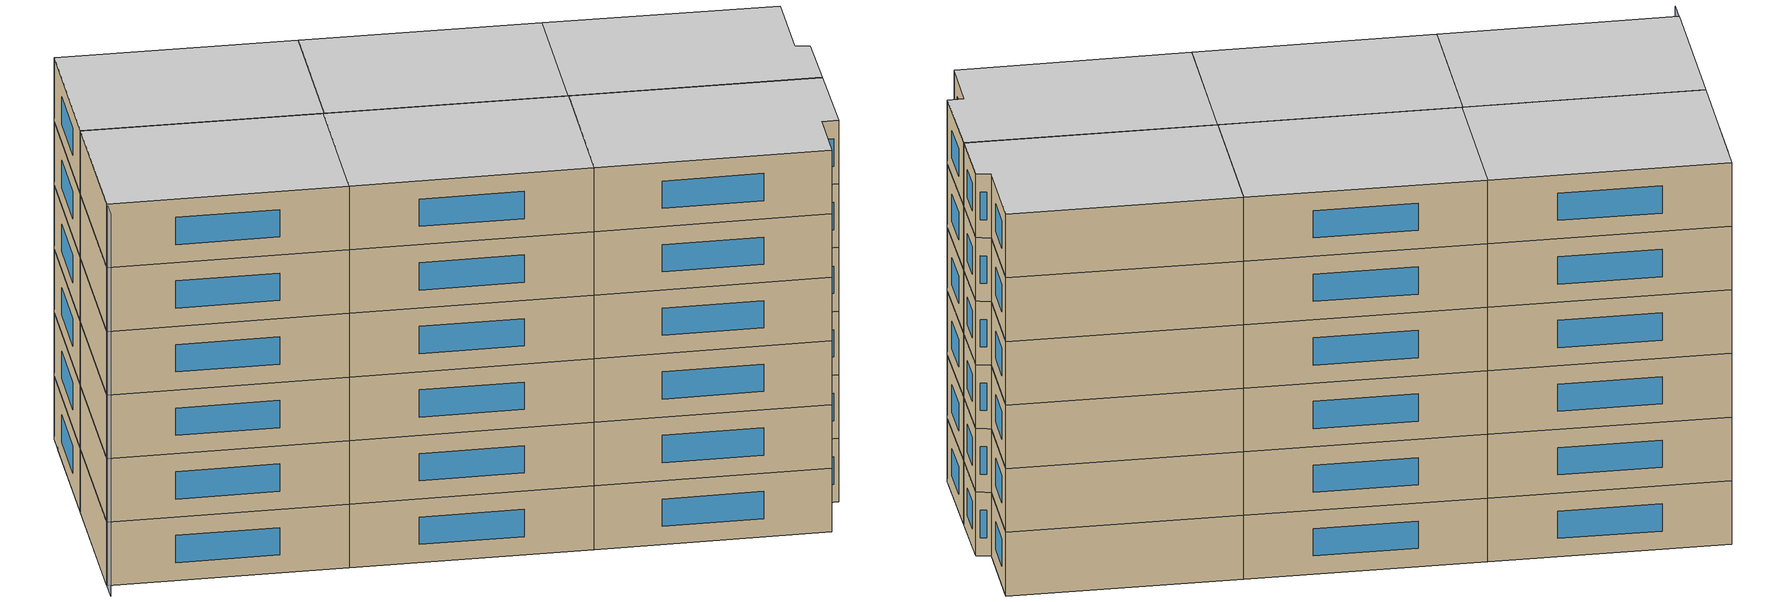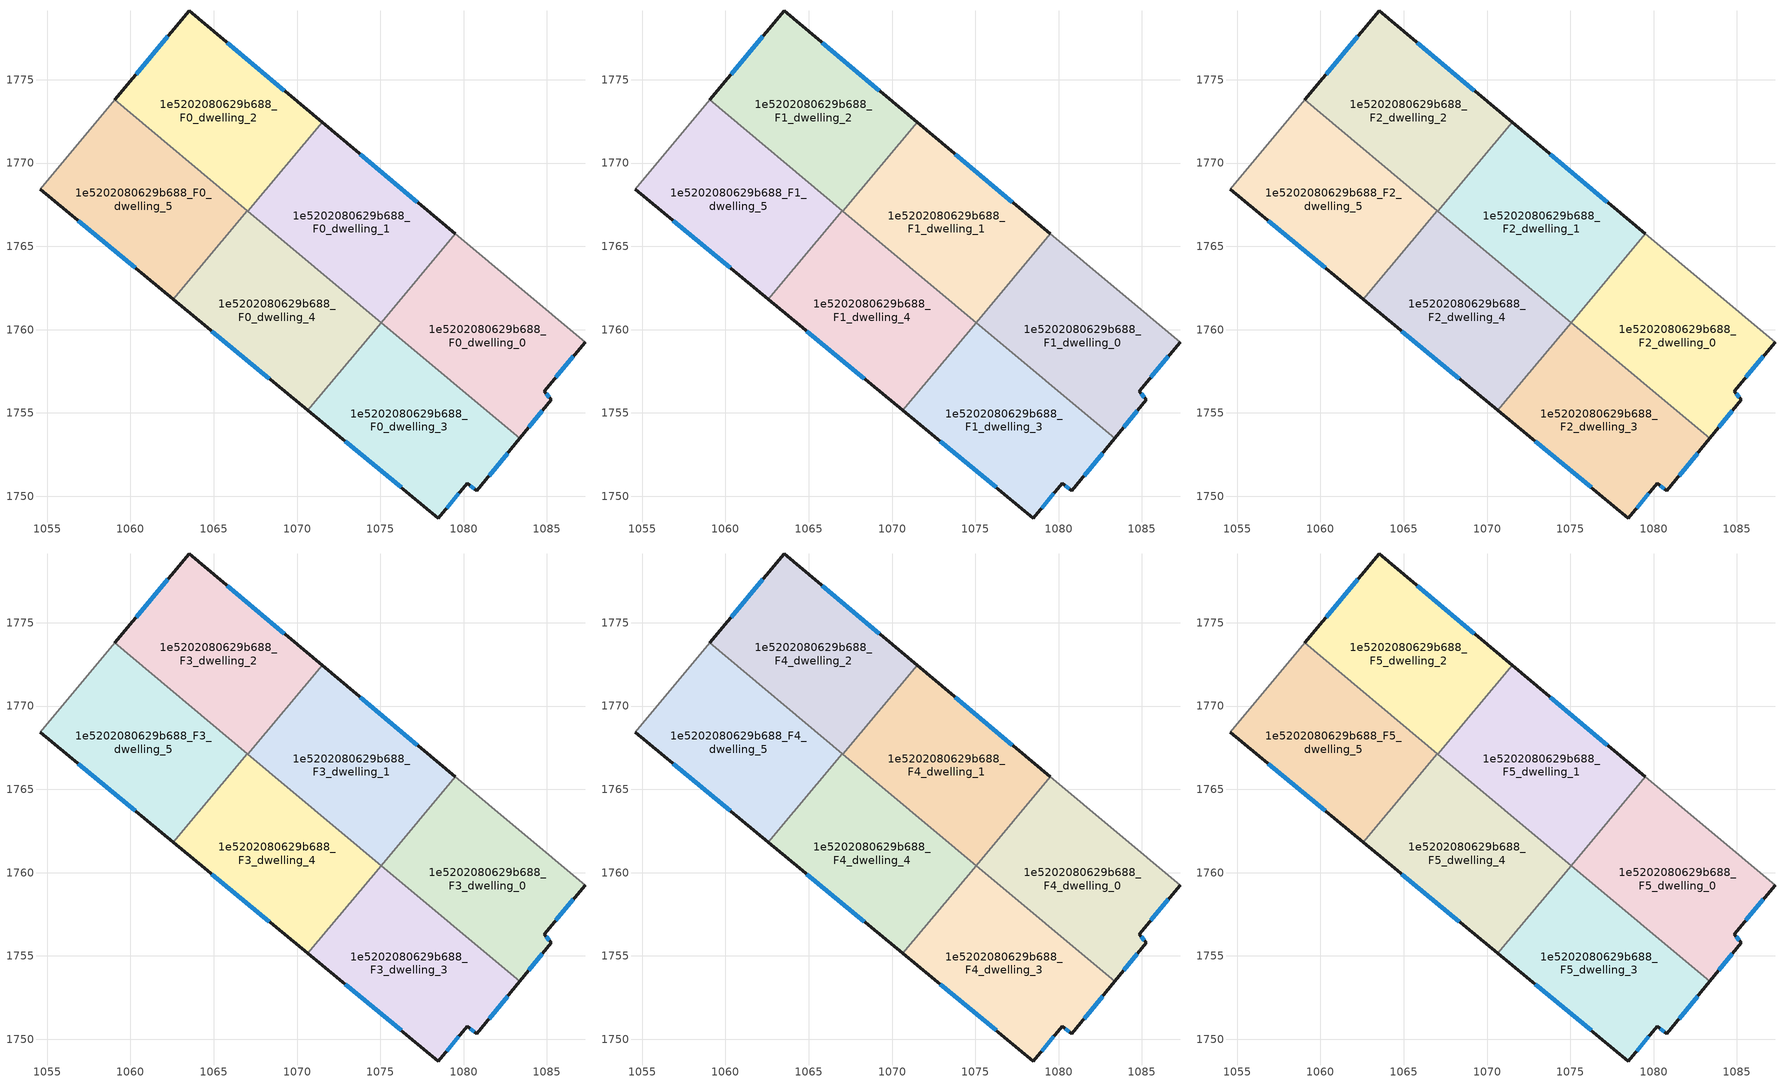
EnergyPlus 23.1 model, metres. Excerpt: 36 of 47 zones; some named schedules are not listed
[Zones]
1e5202080629b688_F0_dwelling_0
 floor ground (EU_floor_Construction): 1087.28,1759.23 1084.83,1756.3 1085.26,1755.78 1083.38,1753.47 1075.05,1760.43 1079.5,1765.75 z0
 wall outside (EU_wall_Construction): 1083.38,1753.47 1085.26,1755.78 1084.83,1756.3 1087.28,1759.23 z0:3
 wall adiabatic (EU_wall_Construction): 1087.28,1759.23 1079.5,1765.75 z0:3
 wall to 1e5202080629b688_F0_dwelling_3 (EU_wall_Construction): 1075.06,1760.42 1083.38,1753.47 z0:3
 wall to 1e5202080629b688_F0_dwelling_1 (EU_wall_Construction): 1079.5,1765.75 1075.05,1760.43 z0:3
 window (EU_Window_Construction): 1085.53,1757.13 1086.58,1758.39 / 1085.14,1755.93 1084.95,1756.15 / 1083.91,1754.13 1084.72,1755.12 z0.86:2.14
1e5202080629b688_F0_dwelling_1
 floor ground (EU_floor_Construction): 1079.5,1765.75 1075.05,1760.43 1067.05,1767.11 1071.5,1772.44 z0
 wall outside (EU_wall_Construction): 1079.5,1765.75 1071.5,1772.44 z0:3
 wall to 1e5202080629b688_F0_dwelling_2 (EU_wall_Construction): 1071.5,1772.44 1067.05,1767.11 z0:3
 wall to 1e5202080629b688_F0_dwelling_4 (EU_wall_Construction): 1067.05,1767.11 1075.05,1760.43 z0:3
 window (EU_Window_Construction): 1077.21,1767.66 1073.79,1770.53 z0.86:2.14
1e5202080629b688_F0_dwelling_2
 floor ground (EU_floor_Construction): 1071.5,1772.44 1067.05,1767.11 1059.06,1773.79 1063.52,1779.13 z0
 wall outside (EU_wall_Construction): 1071.5,1772.44 1063.52,1779.13 1059.06,1773.79 z0:3
 wall to 1e5202080629b688_F0_dwelling_5 (EU_wall_Construction): 1059.06,1773.79 1067.02,1767.14 z0:3
 wall to 1e5202080629b688_F0_dwelling_4 (EU_wall_Construction): 1067.02,1767.14 1067.05,1767.11 z0:3
 window (EU_Window_Construction): 1062.25,1777.6 1060.34,1775.31 / 1069.22,1774.35 1065.8,1777.22 z0.86:2.14
1e5202080629b688_F0_dwelling_3
 floor ground (EU_floor_Construction): 1083.38,1753.47 1080.8,1750.32 1080.22,1750.77 1078.48,1748.69 1070.65,1755.15 1075.06,1760.42 z0
 wall outside (EU_wall_Construction): 1070.65,1755.15 1078.48,1748.69 1080.22,1750.77 1080.8,1750.32 1083.38,1753.47 z0:3
 wall to 1e5202080629b688_F0_dwelling_4 (EU_wall_Construction): 1075.06,1760.42 1070.65,1755.15 z0:3
 window (EU_Window_Construction): 1081.53,1751.22 1082.64,1752.57 / 1080.38,1750.64 1080.63,1750.45 / 1078.97,1749.29 1079.72,1750.18 / 1072.89,1753.3 1076.24,1750.54 z0.86:2.14
1e5202080629b688_F0_dwelling_4
 floor ground (EU_floor_Construction): 1075.06,1760.42 1070.65,1755.15 1062.57,1761.81 1067.02,1767.14 z0
 wall outside (EU_wall_Construction): 1062.57,1761.81 1070.65,1755.15 z0:3
 wall to 1e5202080629b688_F0_dwelling_5 (EU_wall_Construction): 1067.02,1767.14 1062.57,1761.81 z0:3
 window (EU_Window_Construction): 1064.88,1759.91 1068.34,1757.05 z0.86:2.14
1e5202080629b688_F0_dwelling_5
 floor ground (EU_floor_Construction): 1067.02,1767.14 1062.57,1761.81 1054.57,1768.42 1059.06,1773.79 z0
 wall outside (EU_wall_Construction): 1054.57,1768.42 1062.57,1761.81 z0:3
 wall adiabatic (EU_wall_Construction): 1059.06,1773.79 1054.57,1768.42 z0:3
 window (EU_Window_Construction): 1056.86,1766.53 1060.29,1763.7 z0.86:2.14
1e5202080629b688_F1_dwelling_0
 floor to 1e5202080629b688_F0_dwelling_0 (EU_floor_Construction): 1087.28,1759.23 1084.83,1756.3 1085.26,1755.78 1083.38,1753.47 1075.05,1760.43 1079.5,1765.75 z3
 wall outside (EU_wall_Construction): 1083.38,1753.47 1085.26,1755.78 1084.83,1756.3 1087.28,1759.23 z3:6
 wall adiabatic (EU_wall_Construction): 1087.28,1759.23 1079.5,1765.75 z3:6
 wall to 1e5202080629b688_F1_dwelling_3 (EU_wall_Construction): 1075.06,1760.42 1083.38,1753.47 z3:6
 wall to 1e5202080629b688_F1_dwelling_1 (EU_wall_Construction): 1079.5,1765.75 1075.05,1760.43 z3:6
 window (EU_Window_Construction): 1085.53,1757.13 1086.58,1758.39 / 1085.14,1755.93 1084.95,1756.15 / 1083.91,1754.13 1084.72,1755.12 z3.86:5.14
1e5202080629b688_F1_dwelling_1
 floor to 1e5202080629b688_F0_dwelling_1 (EU_floor_Construction): 1079.5,1765.75 1075.05,1760.43 1067.05,1767.11 1071.5,1772.44 z3
 wall outside (EU_wall_Construction): 1079.5,1765.75 1071.5,1772.44 z3:6
 wall to 1e5202080629b688_F1_dwelling_2 (EU_wall_Construction): 1071.5,1772.44 1067.05,1767.11 z3:6
 wall to 1e5202080629b688_F1_dwelling_4 (EU_wall_Construction): 1067.05,1767.11 1075.05,1760.43 z3:6
 window (EU_Window_Construction): 1077.21,1767.66 1073.79,1770.53 z3.86:5.14
1e5202080629b688_F1_dwelling_2
 floor to 1e5202080629b688_F0_dwelling_2 (EU_floor_Construction): 1071.5,1772.44 1067.05,1767.11 1059.06,1773.79 1063.52,1779.13 z3
 wall outside (EU_wall_Construction): 1071.5,1772.44 1063.52,1779.13 1059.06,1773.79 z3:6
 wall to 1e5202080629b688_F1_dwelling_5 (EU_wall_Construction): 1059.06,1773.79 1067.02,1767.14 z3:6
 wall to 1e5202080629b688_F1_dwelling_4 (EU_wall_Construction): 1067.02,1767.14 1067.05,1767.11 z3:6
 window (EU_Window_Construction): 1062.25,1777.6 1060.34,1775.31 / 1069.22,1774.35 1065.8,1777.22 z3.86:5.14
1e5202080629b688_F1_dwelling_3
 floor to 1e5202080629b688_F0_dwelling_3 (EU_floor_Construction): 1083.38,1753.47 1080.8,1750.32 1080.22,1750.77 1078.48,1748.69 1070.65,1755.15 1075.06,1760.42 z3
 wall outside (EU_wall_Construction): 1070.65,1755.15 1078.48,1748.69 1080.22,1750.77 1080.8,1750.32 1083.38,1753.47 z3:6
 wall to 1e5202080629b688_F1_dwelling_4 (EU_wall_Construction): 1075.06,1760.42 1070.65,1755.15 z3:6
 window (EU_Window_Construction): 1081.53,1751.22 1082.64,1752.57 / 1080.38,1750.64 1080.63,1750.45 / 1078.97,1749.29 1079.72,1750.18 / 1072.89,1753.3 1076.24,1750.54 z3.86:5.14
1e5202080629b688_F1_dwelling_4
 floor to 1e5202080629b688_F0_dwelling_4 (EU_floor_Construction): 1075.06,1760.42 1070.65,1755.15 1062.57,1761.81 1067.02,1767.14 z3
 wall outside (EU_wall_Construction): 1062.57,1761.81 1070.65,1755.15 z3:6
 wall to 1e5202080629b688_F1_dwelling_5 (EU_wall_Construction): 1067.02,1767.14 1062.57,1761.81 z3:6
 window (EU_Window_Construction): 1064.88,1759.91 1068.34,1757.05 z3.86:5.14
1e5202080629b688_F1_dwelling_5
 floor to 1e5202080629b688_F0_dwelling_5 (EU_floor_Construction): 1067.02,1767.14 1062.57,1761.81 1054.57,1768.42 1059.06,1773.79 z3
 wall outside (EU_wall_Construction): 1054.57,1768.42 1062.57,1761.81 z3:6
 wall adiabatic (EU_wall_Construction): 1059.06,1773.79 1054.57,1768.42 z3:6
 window (EU_Window_Construction): 1056.86,1766.53 1060.29,1763.7 z3.86:5.14
1e5202080629b688_F2_dwelling_0
 floor to 1e5202080629b688_F1_dwelling_0 (EU_floor_Construction): 1087.28,1759.23 1084.83,1756.3 1085.26,1755.78 1083.38,1753.47 1075.05,1760.43 1079.5,1765.75 z6
 wall outside (EU_wall_Construction): 1083.38,1753.47 1085.26,1755.78 1084.83,1756.3 1087.28,1759.23 z6:9
 wall adiabatic (EU_wall_Construction): 1087.28,1759.23 1079.5,1765.75 z6:9
 wall to 1e5202080629b688_F2_dwelling_3 (EU_wall_Construction): 1075.06,1760.42 1083.38,1753.47 z6:9
 wall to 1e5202080629b688_F2_dwelling_1 (EU_wall_Construction): 1079.5,1765.75 1075.05,1760.43 z6:9
 window (EU_Window_Construction): 1085.53,1757.13 1086.58,1758.39 / 1085.14,1755.93 1084.95,1756.15 / 1083.91,1754.13 1084.72,1755.12 z6.86:8.14
1e5202080629b688_F2_dwelling_1
 floor to 1e5202080629b688_F1_dwelling_1 (EU_floor_Construction): 1079.5,1765.75 1075.05,1760.43 1067.05,1767.11 1071.5,1772.44 z6
 wall outside (EU_wall_Construction): 1079.5,1765.75 1071.5,1772.44 z6:9
 wall to 1e5202080629b688_F2_dwelling_2 (EU_wall_Construction): 1071.5,1772.44 1067.05,1767.11 z6:9
 wall to 1e5202080629b688_F2_dwelling_4 (EU_wall_Construction): 1067.05,1767.11 1075.05,1760.43 z6:9
 window (EU_Window_Construction): 1077.21,1767.66 1073.79,1770.53 z6.86:8.14
1e5202080629b688_F2_dwelling_2
 floor to 1e5202080629b688_F1_dwelling_2 (EU_floor_Construction): 1071.5,1772.44 1067.05,1767.11 1059.06,1773.79 1063.52,1779.13 z6
 wall outside (EU_wall_Construction): 1071.5,1772.44 1063.52,1779.13 1059.06,1773.79 z6:9
 wall to 1e5202080629b688_F2_dwelling_5 (EU_wall_Construction): 1059.06,1773.79 1067.02,1767.14 z6:9
 wall to 1e5202080629b688_F2_dwelling_4 (EU_wall_Construction): 1067.02,1767.14 1067.05,1767.11 z6:9
 window (EU_Window_Construction): 1062.25,1777.6 1060.34,1775.31 / 1069.22,1774.35 1065.8,1777.22 z6.86:8.14
1e5202080629b688_F2_dwelling_3
 floor to 1e5202080629b688_F1_dwelling_3 (EU_floor_Construction): 1083.38,1753.47 1080.8,1750.32 1080.22,1750.77 1078.48,1748.69 1070.65,1755.15 1075.06,1760.42 z6
 wall outside (EU_wall_Construction): 1070.65,1755.15 1078.48,1748.69 1080.22,1750.77 1080.8,1750.32 1083.38,1753.47 z6:9
 wall to 1e5202080629b688_F2_dwelling_4 (EU_wall_Construction): 1075.06,1760.42 1070.65,1755.15 z6:9
 window (EU_Window_Construction): 1081.53,1751.22 1082.64,1752.57 / 1080.38,1750.64 1080.63,1750.45 / 1078.97,1749.29 1079.72,1750.18 / 1072.89,1753.3 1076.24,1750.54 z6.86:8.14
1e5202080629b688_F2_dwelling_4
 floor to 1e5202080629b688_F1_dwelling_4 (EU_floor_Construction): 1075.06,1760.42 1070.65,1755.15 1062.57,1761.81 1067.02,1767.14 z6
 wall outside (EU_wall_Construction): 1062.57,1761.81 1070.65,1755.15 z6:9
 wall to 1e5202080629b688_F2_dwelling_5 (EU_wall_Construction): 1067.02,1767.14 1062.57,1761.81 z6:9
 window (EU_Window_Construction): 1064.88,1759.91 1068.34,1757.05 z6.86:8.14
1e5202080629b688_F2_dwelling_5
 floor to 1e5202080629b688_F1_dwelling_5 (EU_floor_Construction): 1067.02,1767.14 1062.57,1761.81 1054.57,1768.42 1059.06,1773.79 z6
 wall outside (EU_wall_Construction): 1054.57,1768.42 1062.57,1761.81 z6:9
 wall adiabatic (EU_wall_Construction): 1059.06,1773.79 1054.57,1768.42 z6:9
 window (EU_Window_Construction): 1056.86,1766.53 1060.29,1763.7 z6.86:8.14
1e5202080629b688_F3_dwelling_0
 floor to 1e5202080629b688_F2_dwelling_0 (EU_floor_Construction): 1087.28,1759.23 1084.83,1756.3 1085.26,1755.78 1083.38,1753.47 1075.05,1760.43 1079.5,1765.75 z9
 wall outside (EU_wall_Construction): 1083.38,1753.47 1085.26,1755.78 1084.83,1756.3 1087.28,1759.23 z9:12
 wall adiabatic (EU_wall_Construction): 1087.28,1759.23 1079.5,1765.75 z9:12
 wall to 1e5202080629b688_F3_dwelling_3 (EU_wall_Construction): 1075.06,1760.42 1083.38,1753.47 z9:12
 wall to 1e5202080629b688_F3_dwelling_1 (EU_wall_Construction): 1079.5,1765.75 1075.05,1760.43 z9:12
 window (EU_Window_Construction): 1085.53,1757.13 1086.58,1758.39 / 1085.14,1755.93 1084.95,1756.15 / 1083.91,1754.13 1084.72,1755.12 z9.86:11.14
1e5202080629b688_F3_dwelling_1
 floor to 1e5202080629b688_F2_dwelling_1 (EU_floor_Construction): 1079.5,1765.75 1075.05,1760.43 1067.05,1767.11 1071.5,1772.44 z9
 wall outside (EU_wall_Construction): 1079.5,1765.75 1071.5,1772.44 z9:12
 wall to 1e5202080629b688_F3_dwelling_2 (EU_wall_Construction): 1071.5,1772.44 1067.05,1767.11 z9:12
 wall to 1e5202080629b688_F3_dwelling_4 (EU_wall_Construction): 1067.05,1767.11 1075.05,1760.43 z9:12
 window (EU_Window_Construction): 1077.21,1767.66 1073.79,1770.53 z9.86:11.14
1e5202080629b688_F3_dwelling_2
 floor to 1e5202080629b688_F2_dwelling_2 (EU_floor_Construction): 1071.5,1772.44 1067.05,1767.11 1059.06,1773.79 1063.52,1779.13 z9
 wall outside (EU_wall_Construction): 1071.5,1772.44 1063.52,1779.13 1059.06,1773.79 z9:12
 wall to 1e5202080629b688_F3_dwelling_5 (EU_wall_Construction): 1059.06,1773.79 1067.02,1767.14 z9:12
 wall to 1e5202080629b688_F3_dwelling_4 (EU_wall_Construction): 1067.02,1767.14 1067.05,1767.11 z9:12
 window (EU_Window_Construction): 1062.25,1777.6 1060.34,1775.31 / 1069.22,1774.35 1065.8,1777.22 z9.86:11.14
1e5202080629b688_F3_dwelling_3
 floor to 1e5202080629b688_F2_dwelling_3 (EU_floor_Construction): 1083.38,1753.47 1080.8,1750.32 1080.22,1750.77 1078.48,1748.69 1070.65,1755.15 1075.06,1760.42 z9
 wall outside (EU_wall_Construction): 1070.65,1755.15 1078.48,1748.69 1080.22,1750.77 1080.8,1750.32 1083.38,1753.47 z9:12
 wall to 1e5202080629b688_F3_dwelling_4 (EU_wall_Construction): 1075.06,1760.42 1070.65,1755.15 z9:12
 window (EU_Window_Construction): 1081.53,1751.22 1082.64,1752.57 / 1080.38,1750.64 1080.63,1750.45 / 1078.97,1749.29 1079.72,1750.18 / 1072.89,1753.3 1076.24,1750.54 z9.86:11.14
1e5202080629b688_F3_dwelling_4
 floor to 1e5202080629b688_F2_dwelling_4 (EU_floor_Construction): 1075.06,1760.42 1070.65,1755.15 1062.57,1761.81 1067.02,1767.14 z9
 wall outside (EU_wall_Construction): 1062.57,1761.81 1070.65,1755.15 z9:12
 wall to 1e5202080629b688_F3_dwelling_5 (EU_wall_Construction): 1067.02,1767.14 1062.57,1761.81 z9:12
 window (EU_Window_Construction): 1064.88,1759.91 1068.34,1757.05 z9.86:11.14
1e5202080629b688_F3_dwelling_5
 floor to 1e5202080629b688_F2_dwelling_5 (EU_floor_Construction): 1067.02,1767.14 1062.57,1761.81 1054.57,1768.42 1059.06,1773.79 z9
 wall outside (EU_wall_Construction): 1054.57,1768.42 1062.57,1761.81 z9:12
 wall adiabatic (EU_wall_Construction): 1059.06,1773.79 1054.57,1768.42 z9:12
 window (EU_Window_Construction): 1056.86,1766.53 1060.29,1763.7 z9.86:11.14
1e5202080629b688_F4_dwelling_0
 floor to 1e5202080629b688_F3_dwelling_0 (EU_floor_Construction): 1087.28,1759.23 1084.83,1756.3 1085.26,1755.78 1083.38,1753.47 1075.05,1760.43 1079.5,1765.75 z12
 wall outside (EU_wall_Construction): 1083.38,1753.47 1085.26,1755.78 1084.83,1756.3 1087.28,1759.23 z12:15
 wall adiabatic (EU_wall_Construction): 1087.28,1759.23 1079.5,1765.75 z12:15
 wall to 1e5202080629b688_F4_dwelling_3 (EU_wall_Construction): 1075.06,1760.42 1083.38,1753.47 z12:15
 wall to 1e5202080629b688_F4_dwelling_1 (EU_wall_Construction): 1079.5,1765.75 1075.05,1760.43 z12:15
 window (EU_Window_Construction): 1085.53,1757.13 1086.58,1758.39 / 1085.14,1755.93 1084.95,1756.15 / 1083.91,1754.13 1084.72,1755.12 z12.86:14.14
1e5202080629b688_F4_dwelling_1
 floor to 1e5202080629b688_F3_dwelling_1 (EU_floor_Construction): 1079.5,1765.75 1075.05,1760.43 1067.05,1767.11 1071.5,1772.44 z12
 wall outside (EU_wall_Construction): 1079.5,1765.75 1071.5,1772.44 z12:15
 wall to 1e5202080629b688_F4_dwelling_2 (EU_wall_Construction): 1071.5,1772.44 1067.05,1767.11 z12:15
 wall to 1e5202080629b688_F4_dwelling_4 (EU_wall_Construction): 1067.05,1767.11 1075.05,1760.43 z12:15
 window (EU_Window_Construction): 1077.21,1767.66 1073.79,1770.53 z12.86:14.14
1e5202080629b688_F4_dwelling_2
 floor to 1e5202080629b688_F3_dwelling_2 (EU_floor_Construction): 1071.5,1772.44 1067.05,1767.11 1059.06,1773.79 1063.52,1779.13 z12
 wall outside (EU_wall_Construction): 1071.5,1772.44 1063.52,1779.13 1059.06,1773.79 z12:15
 wall to 1e5202080629b688_F4_dwelling_5 (EU_wall_Construction): 1059.06,1773.79 1067.02,1767.14 z12:15
 wall to 1e5202080629b688_F4_dwelling_4 (EU_wall_Construction): 1067.02,1767.14 1067.05,1767.11 z12:15
 window (EU_Window_Construction): 1062.25,1777.6 1060.34,1775.31 / 1069.22,1774.35 1065.8,1777.22 z12.86:14.14
1e5202080629b688_F4_dwelling_3
 floor to 1e5202080629b688_F3_dwelling_3 (EU_floor_Construction): 1083.38,1753.47 1080.8,1750.32 1080.22,1750.77 1078.48,1748.69 1070.65,1755.15 1075.06,1760.42 z12
 wall outside (EU_wall_Construction): 1070.65,1755.15 1078.48,1748.69 1080.22,1750.77 1080.8,1750.32 1083.38,1753.47 z12:15
 wall to 1e5202080629b688_F4_dwelling_4 (EU_wall_Construction): 1075.06,1760.42 1070.65,1755.15 z12:15
 window (EU_Window_Construction): 1081.53,1751.22 1082.64,1752.57 / 1080.38,1750.64 1080.63,1750.45 / 1078.97,1749.29 1079.72,1750.18 / 1072.89,1753.3 1076.24,1750.54 z12.86:14.14
1e5202080629b688_F4_dwelling_4
 floor to 1e5202080629b688_F3_dwelling_4 (EU_floor_Construction): 1075.06,1760.42 1070.65,1755.15 1062.57,1761.81 1067.02,1767.14 z12
 wall outside (EU_wall_Construction): 1062.57,1761.81 1070.65,1755.15 z12:15
 wall to 1e5202080629b688_F4_dwelling_5 (EU_wall_Construction): 1067.02,1767.14 1062.57,1761.81 z12:15
 window (EU_Window_Construction): 1064.88,1759.91 1068.34,1757.05 z12.86:14.14
1e5202080629b688_F4_dwelling_5
 floor to 1e5202080629b688_F3_dwelling_5 (EU_floor_Construction): 1067.02,1767.14 1062.57,1761.81 1054.57,1768.42 1059.06,1773.79 z12
 wall outside (EU_wall_Construction): 1054.57,1768.42 1062.57,1761.81 z12:15
 wall adiabatic (EU_wall_Construction): 1059.06,1773.79 1054.57,1768.42 z12:15
 window (EU_Window_Construction): 1056.86,1766.53 1060.29,1763.7 z12.86:14.14
1e5202080629b688_F5_dwelling_0
 floor to 1e5202080629b688_F4_dwelling_0 (EU_floor_Construction): 1087.28,1759.23 1084.83,1756.3 1085.26,1755.78 1083.38,1753.47 1075.05,1760.43 1079.5,1765.75 z15
 wall outside (EU_wall_Construction): 1083.38,1753.47 1085.26,1755.78 1084.83,1756.3 1087.28,1759.23 z15:18
 wall adiabatic (EU_wall_Construction): 1087.28,1759.23 1079.5,1765.75 z15:18
 wall to 1e5202080629b688_F5_dwelling_3 (EU_wall_Construction): 1075.06,1760.42 1083.38,1753.47 z15:18
 wall to 1e5202080629b688_F5_dwelling_1 (EU_wall_Construction): 1079.5,1765.75 1075.05,1760.43 z15:18
 window (EU_Window_Construction): 1085.53,1757.13 1086.58,1758.39 / 1085.14,1755.93 1084.95,1756.15 / 1083.91,1754.13 1084.72,1755.12 z15.86:17.14
 ceiling to 1e5202080629b688_F6_dwelling_0 (EU_floor_Construction): 1085.26,1755.78 1084.83,1756.3 1087.28,1759.23 1079.5,1765.75 1075.05,1760.43 1083.38,1753.47 z18
1e5202080629b688_F5_dwelling_1
 floor to 1e5202080629b688_F4_dwelling_1 (EU_floor_Construction): 1079.5,1765.75 1075.05,1760.43 1067.05,1767.11 1071.5,1772.44 z15
 wall outside (EU_wall_Construction): 1079.5,1765.75 1071.5,1772.44 z15:18
 wall to 1e5202080629b688_F5_dwelling_2 (EU_wall_Construction): 1071.5,1772.44 1067.05,1767.11 z15:18
 wall to 1e5202080629b688_F5_dwelling_4 (EU_wall_Construction): 1067.05,1767.11 1075.05,1760.43 z15:18
 window (EU_Window_Construction): 1077.21,1767.66 1073.79,1770.53 z15.86:17.14
 ceiling to 1e5202080629b688_F6_dwelling_1 (EU_floor_Construction): 1075.05,1760.43 1079.5,1765.75 1071.5,1772.44 1067.05,1767.11 z18
1e5202080629b688_F5_dwelling_2
 floor to 1e5202080629b688_F4_dwelling_2 (EU_floor_Construction): 1071.5,1772.44 1067.05,1767.11 1059.06,1773.79 1063.52,1779.13 z15
 wall outside (EU_wall_Construction): 1071.5,1772.44 1063.52,1779.13 1059.06,1773.79 z15:18
 wall to 1e5202080629b688_F5_dwelling_5 (EU_wall_Construction): 1059.06,1773.79 1067.02,1767.14 z15:18
 wall to 1e5202080629b688_F5_dwelling_4 (EU_wall_Construction): 1067.02,1767.14 1067.05,1767.11 z15:18
 window (EU_Window_Construction): 1062.25,1777.6 1060.34,1775.31 / 1069.22,1774.35 1065.8,1777.22 z15.86:17.14
 ceiling to 1e5202080629b688_F6_dwelling_2 (EU_floor_Construction): 1067.05,1767.11 1071.5,1772.44 1063.52,1779.13 1059.06,1773.79 z18
1e5202080629b688_F5_dwelling_3
 floor to 1e5202080629b688_F4_dwelling_3 (EU_floor_Construction): 1083.38,1753.47 1080.8,1750.32 1080.22,1750.77 1078.48,1748.69 1070.65,1755.15 1075.06,1760.42 z15
 wall outside (EU_wall_Construction): 1070.65,1755.15 1078.48,1748.69 1080.22,1750.77 1080.8,1750.32 1083.38,1753.47 z15:18
 wall to 1e5202080629b688_F5_dwelling_4 (EU_wall_Construction): 1075.06,1760.42 1070.65,1755.15 z15:18
 window (EU_Window_Construction): 1081.53,1751.22 1082.64,1752.57 / 1080.38,1750.64 1080.63,1750.45 / 1078.97,1749.29 1079.72,1750.18 / 1072.89,1753.3 1076.24,1750.54 z15.86:17.14
 ceiling to 1e5202080629b688_F6_dwelling_3 (EU_floor_Construction): 1080.8,1750.32 1083.38,1753.47 1075.06,1760.42 1070.65,1755.15 1078.48,1748.69 1080.22,1750.77 z18
1e5202080629b688_F5_dwelling_4
 floor to 1e5202080629b688_F4_dwelling_4 (EU_floor_Construction): 1075.06,1760.42 1070.65,1755.15 1062.57,1761.81 1067.02,1767.14 z15
 wall outside (EU_wall_Construction): 1062.57,1761.81 1070.65,1755.15 z15:18
 wall to 1e5202080629b688_F5_dwelling_5 (EU_wall_Construction): 1067.02,1767.14 1062.57,1761.81 z15:18
 window (EU_Window_Construction): 1064.88,1759.91 1068.34,1757.05 z15.86:17.14
 ceiling to 1e5202080629b688_F6_dwelling_4 (EU_floor_Construction): 1070.65,1755.15 1075.06,1760.42 1067.02,1767.14 1062.57,1761.81 z18
1e5202080629b688_F5_dwelling_5
 floor to 1e5202080629b688_F4_dwelling_5 (EU_floor_Construction): 1067.02,1767.14 1062.57,1761.81 1054.57,1768.42 1059.06,1773.79 z15
 wall outside (EU_wall_Construction): 1054.57,1768.42 1062.57,1761.81 z15:18
 wall adiabatic (EU_wall_Construction): 1059.06,1773.79 1054.57,1768.42 z15:18
 window (EU_Window_Construction): 1056.86,1766.53 1060.29,1763.7 z15.86:17.14
 ceiling to 1e5202080629b688_F6_dwelling_5 (EU_floor_Construction): 1062.57,1761.81 1067.02,1767.14 1059.06,1773.79 1054.57,1768.42 z18
shading: 1062.89,1778.37 1053.97,1767.66 z0:18
[Building]
EU S2 Campaign: North Axis=0; Terrain=City; Solar Distribution=FullExterior
[Site:Location]
Helsinki-Vantaa.AP: Latitude=60.317; Longitude=24.963; Time Zone=2; Elevation=54.6
[SizingPeriod:WeatherFileDays]
AnnualSizingPeriod: Begin Month=1; Begin Day of Month=1; End Month=12; End Day of Month=31; Day of Week for Start Day=Monday; Use Weather File Daylight Saving Period=No; Use Weather File Rain and Snow Indicators=No
[MATERIAL]
EU_InternalMass_Material: Roughness=MediumRough; Thickness=0.1; Conductivity=1; Density=1800; Specific Heat=900; Thermal Absorptance=0.9; Solar Absorptance=0.7; Visible Absorptance=0.7
[MATERIAL:NOMASS] Roughness=MediumRough; Thermal Absorptance=0.9; Solar Absorptance=0.7; Visible Absorptance=0.7
Name | Thermal Resistance
EU_wall_NoMass | 1.10183
EU_floor_NoMass | 1.70606
[WINDOWMATERIAL:SIMPLEGLAZINGSYSTEM]
EU_Window_SimpleGlazing: UFactor=3.11035; Solar Heat Gain Coefficient=0.8; Visible Transmittance=0.8
[CONSTRUCTION]
EU_wall_Construction: EU_wall_NoMass
EU_floor_Construction: EU_floor_NoMass
EU_Window_Construction: EU_Window_SimpleGlazing
EU_InternalMass_Construction: EU_InternalMass_Material
[ZONE] Type=1; Multiplier=1; Ceiling Height=autocalculate; Floor Area=autocalculate; Part of Total Floor Area=Yes
Name | Volume
1e5202080629b688_F0_dwelling_0; 1e5202080629b688_F1_dwelling_0; 1e5202080629b688_F2_dwelling_0; 1e5202080629b688_F3_dwelling_0; 1e5202080629b688_F4_dwelling_0; 1e5202080629b688_F5_dwelling_0 | 217.042
1e5202080629b688_F0_dwelling_1; 1e5202080629b688_F1_dwelling_1; 1e5202080629b688_F2_dwelling_1; 1e5202080629b688_F3_dwelling_1; 1e5202080629b688_F4_dwelling_1; 1e5202080629b688_F5_dwelling_1 | 217.033
1e5202080629b688_F0_dwelling_2; 1e5202080629b688_F1_dwelling_2; 1e5202080629b688_F2_dwelling_2; 1e5202080629b688_F3_dwelling_2; 1e5202080629b688_F4_dwelling_2; 1e5202080629b688_F5_dwelling_2 | 217.015
1e5202080629b688_F0_dwelling_3; 1e5202080629b688_F1_dwelling_3; 1e5202080629b688_F2_dwelling_3; 1e5202080629b688_F3_dwelling_3; 1e5202080629b688_F4_dwelling_3; 1e5202080629b688_F5_dwelling_3 | 217.025
1e5202080629b688_F0_dwelling_4; 1e5202080629b688_F1_dwelling_4; 1e5202080629b688_F2_dwelling_4; 1e5202080629b688_F3_dwelling_4; 1e5202080629b688_F4_dwelling_4; 1e5202080629b688_F5_dwelling_4 | 217.031
1e5202080629b688_F0_dwelling_5; 1e5202080629b688_F1_dwelling_5; 1e5202080629b688_F2_dwelling_5; 1e5202080629b688_F3_dwelling_5; 1e5202080629b688_F4_dwelling_5; 1e5202080629b688_F5_dwelling_5 | 216.998
[INTERNALMASS] Construction=EU_InternalMass_Construction
Name | Zone or ZoneList | Surface Area
1e5202080629b688_F0_dwelling_0_EU_InternalMass | 1e5202080629b688_F0_dwelling_0 | 72.3477
1e5202080629b688_F0_dwelling_1_EU_InternalMass | 1e5202080629b688_F0_dwelling_1 | 72.344
1e5202080629b688_F0_dwelling_2_EU_InternalMass | 1e5202080629b688_F0_dwelling_2 | 72.3383
1e5202080629b688_F0_dwelling_3_EU_InternalMass | 1e5202080629b688_F0_dwelling_3 | 72.3421
1e5202080629b688_F0_dwelling_4_EU_InternalMass | 1e5202080629b688_F0_dwelling_4 | 72.3437
1e5202080629b688_F0_dwelling_5_EU_InternalMass | 1e5202080629b688_F0_dwelling_5 | 72.333
1e5202080629b688_F1_dwelling_0_EU_InternalMass | 1e5202080629b688_F1_dwelling_0 | 72.3477
1e5202080629b688_F1_dwelling_1_EU_InternalMass | 1e5202080629b688_F1_dwelling_1 | 72.344
1e5202080629b688_F1_dwelling_2_EU_InternalMass | 1e5202080629b688_F1_dwelling_2 | 72.3383
1e5202080629b688_F1_dwelling_3_EU_InternalMass | 1e5202080629b688_F1_dwelling_3 | 72.3421
1e5202080629b688_F1_dwelling_4_EU_InternalMass | 1e5202080629b688_F1_dwelling_4 | 72.3437
1e5202080629b688_F1_dwelling_5_EU_InternalMass | 1e5202080629b688_F1_dwelling_5 | 72.333
1e5202080629b688_F2_dwelling_0_EU_InternalMass | 1e5202080629b688_F2_dwelling_0 | 72.3477
1e5202080629b688_F2_dwelling_1_EU_InternalMass | 1e5202080629b688_F2_dwelling_1 | 72.344
1e5202080629b688_F2_dwelling_2_EU_InternalMass | 1e5202080629b688_F2_dwelling_2 | 72.3383
1e5202080629b688_F2_dwelling_3_EU_InternalMass | 1e5202080629b688_F2_dwelling_3 | 72.3421
1e5202080629b688_F2_dwelling_4_EU_InternalMass | 1e5202080629b688_F2_dwelling_4 | 72.3437
1e5202080629b688_F2_dwelling_5_EU_InternalMass | 1e5202080629b688_F2_dwelling_5 | 72.333
1e5202080629b688_F3_dwelling_0_EU_InternalMass | 1e5202080629b688_F3_dwelling_0 | 72.3477
1e5202080629b688_F3_dwelling_1_EU_InternalMass | 1e5202080629b688_F3_dwelling_1 | 72.344
1e5202080629b688_F3_dwelling_2_EU_InternalMass | 1e5202080629b688_F3_dwelling_2 | 72.3383
1e5202080629b688_F3_dwelling_3_EU_InternalMass | 1e5202080629b688_F3_dwelling_3 | 72.3421
1e5202080629b688_F3_dwelling_4_EU_InternalMass | 1e5202080629b688_F3_dwelling_4 | 72.3437
1e5202080629b688_F3_dwelling_5_EU_InternalMass | 1e5202080629b688_F3_dwelling_5 | 72.333
1e5202080629b688_F4_dwelling_0_EU_InternalMass | 1e5202080629b688_F4_dwelling_0 | 72.3477
1e5202080629b688_F4_dwelling_1_EU_InternalMass | 1e5202080629b688_F4_dwelling_1 | 72.344
1e5202080629b688_F4_dwelling_2_EU_InternalMass | 1e5202080629b688_F4_dwelling_2 | 72.3383
1e5202080629b688_F4_dwelling_3_EU_InternalMass | 1e5202080629b688_F4_dwelling_3 | 72.3421
1e5202080629b688_F4_dwelling_4_EU_InternalMass | 1e5202080629b688_F4_dwelling_4 | 72.3437
1e5202080629b688_F4_dwelling_5_EU_InternalMass | 1e5202080629b688_F4_dwelling_5 | 72.333
1e5202080629b688_F5_dwelling_0_EU_InternalMass | 1e5202080629b688_F5_dwelling_0 | 72.3477
1e5202080629b688_F5_dwelling_1_EU_InternalMass | 1e5202080629b688_F5_dwelling_1 | 72.344
1e5202080629b688_F5_dwelling_2_EU_InternalMass | 1e5202080629b688_F5_dwelling_2 | 72.3383
1e5202080629b688_F5_dwelling_3_EU_InternalMass | 1e5202080629b688_F5_dwelling_3 | 72.3421
1e5202080629b688_F5_dwelling_4_EU_InternalMass | 1e5202080629b688_F5_dwelling_4 | 72.3437
1e5202080629b688_F5_dwelling_5_EU_InternalMass | 1e5202080629b688_F5_dwelling_5 | 72.333
[OTHEREQUIPMENT] Fuel Type=Electricity; Design Level Calculation Method=Watts/Area; Power per Zone Floor Area=1; Fraction Latent=0; Fraction Radiant=0; Fraction Lost=0; Carbon Dioxide Generation Rate=0; EndUse Subcategory=EU_Step8_InternalGains
Name | Zone or ZoneList or Space or SpaceList | Schedule
EU_Step8_InternalGain_1e5202080629b688_F0_dwelling_0_f000 | 1e5202080629b688_F0_dwelling_0 | EU_Step8_GainSchedule_1e5202080629b688_F0_dwelling_0_f000
EU_Step8_InternalGain_1e5202080629b688_F0_dwelling_1_f000 | 1e5202080629b688_F0_dwelling_1 | EU_Step8_GainSchedule_1e5202080629b688_F0_dwelling_1_f000
EU_Step8_InternalGain_1e5202080629b688_F0_dwelling_2_f000 | 1e5202080629b688_F0_dwelling_2 | EU_Step8_GainSchedule_1e5202080629b688_F0_dwelling_2_f000
EU_Step8_InternalGain_1e5202080629b688_F0_dwelling_3_f000 | 1e5202080629b688_F0_dwelling_3 | EU_Step8_GainSchedule_1e5202080629b688_F0_dwelling_3_f000
EU_Step8_InternalGain_1e5202080629b688_F0_dwelling_4_f000 | 1e5202080629b688_F0_dwelling_4 | EU_Step8_GainSchedule_1e5202080629b688_F0_dwelling_4_f000
EU_Step8_InternalGain_1e5202080629b688_F0_dwelling_5_f000 | 1e5202080629b688_F0_dwelling_5 | EU_Step8_GainSchedule_1e5202080629b688_F0_dwelling_5_f000
EU_Step8_InternalGain_1e5202080629b688_F1_dwelling_0_f000 | 1e5202080629b688_F1_dwelling_0 | EU_Step8_GainSchedule_1e5202080629b688_F1_dwelling_0_f000
EU_Step8_InternalGain_1e5202080629b688_F1_dwelling_1_f000 | 1e5202080629b688_F1_dwelling_1 | EU_Step8_GainSchedule_1e5202080629b688_F1_dwelling_1_f000
EU_Step8_InternalGain_1e5202080629b688_F1_dwelling_2_f000 | 1e5202080629b688_F1_dwelling_2 | EU_Step8_GainSchedule_1e5202080629b688_F1_dwelling_2_f000
EU_Step8_InternalGain_1e5202080629b688_F1_dwelling_3_f000 | 1e5202080629b688_F1_dwelling_3 | EU_Step8_GainSchedule_1e5202080629b688_F1_dwelling_3_f000
EU_Step8_InternalGain_1e5202080629b688_F1_dwelling_4_f000 | 1e5202080629b688_F1_dwelling_4 | EU_Step8_GainSchedule_1e5202080629b688_F1_dwelling_4_f000
EU_Step8_InternalGain_1e5202080629b688_F1_dwelling_5_f000 | 1e5202080629b688_F1_dwelling_5 | EU_Step8_GainSchedule_1e5202080629b688_F1_dwelling_5_f000
EU_Step8_InternalGain_1e5202080629b688_F2_dwelling_0_f000 | 1e5202080629b688_F2_dwelling_0 | EU_Step8_GainSchedule_1e5202080629b688_F2_dwelling_0_f000
EU_Step8_InternalGain_1e5202080629b688_F2_dwelling_1_f000 | 1e5202080629b688_F2_dwelling_1 | EU_Step8_GainSchedule_1e5202080629b688_F2_dwelling_1_f000
EU_Step8_InternalGain_1e5202080629b688_F2_dwelling_2_f000 | 1e5202080629b688_F2_dwelling_2 | EU_Step8_GainSchedule_1e5202080629b688_F2_dwelling_2_f000
EU_Step8_InternalGain_1e5202080629b688_F2_dwelling_3_f000 | 1e5202080629b688_F2_dwelling_3 | EU_Step8_GainSchedule_1e5202080629b688_F2_dwelling_3_f000
EU_Step8_InternalGain_1e5202080629b688_F2_dwelling_4_f000 | 1e5202080629b688_F2_dwelling_4 | EU_Step8_GainSchedule_1e5202080629b688_F2_dwelling_4_f000
EU_Step8_InternalGain_1e5202080629b688_F2_dwelling_5_f000 | 1e5202080629b688_F2_dwelling_5 | EU_Step8_GainSchedule_1e5202080629b688_F2_dwelling_5_f000
EU_Step8_InternalGain_1e5202080629b688_F3_dwelling_0_f000 | 1e5202080629b688_F3_dwelling_0 | EU_Step8_GainSchedule_1e5202080629b688_F3_dwelling_0_f000
EU_Step8_InternalGain_1e5202080629b688_F3_dwelling_1_f000 | 1e5202080629b688_F3_dwelling_1 | EU_Step8_GainSchedule_1e5202080629b688_F3_dwelling_1_f000
EU_Step8_InternalGain_1e5202080629b688_F3_dwelling_2_f000 | 1e5202080629b688_F3_dwelling_2 | EU_Step8_GainSchedule_1e5202080629b688_F3_dwelling_2_f000
EU_Step8_InternalGain_1e5202080629b688_F3_dwelling_3_f000 | 1e5202080629b688_F3_dwelling_3 | EU_Step8_GainSchedule_1e5202080629b688_F3_dwelling_3_f000
EU_Step8_InternalGain_1e5202080629b688_F3_dwelling_4_f000 | 1e5202080629b688_F3_dwelling_4 | EU_Step8_GainSchedule_1e5202080629b688_F3_dwelling_4_f000
EU_Step8_InternalGain_1e5202080629b688_F3_dwelling_5_f000 | 1e5202080629b688_F3_dwelling_5 | EU_Step8_GainSchedule_1e5202080629b688_F3_dwelling_5_f000
EU_Step8_InternalGain_1e5202080629b688_F4_dwelling_0_f000 | 1e5202080629b688_F4_dwelling_0 | EU_Step8_GainSchedule_1e5202080629b688_F4_dwelling_0_f000
EU_Step8_InternalGain_1e5202080629b688_F4_dwelling_1_f000 | 1e5202080629b688_F4_dwelling_1 | EU_Step8_GainSchedule_1e5202080629b688_F4_dwelling_1_f000
EU_Step8_InternalGain_1e5202080629b688_F4_dwelling_2_f000 | 1e5202080629b688_F4_dwelling_2 | EU_Step8_GainSchedule_1e5202080629b688_F4_dwelling_2_f000
EU_Step8_InternalGain_1e5202080629b688_F4_dwelling_3_f000 | 1e5202080629b688_F4_dwelling_3 | EU_Step8_GainSchedule_1e5202080629b688_F4_dwelling_3_f000
EU_Step8_InternalGain_1e5202080629b688_F4_dwelling_4_f000 | 1e5202080629b688_F4_dwelling_4 | EU_Step8_GainSchedule_1e5202080629b688_F4_dwelling_4_f000
EU_Step8_InternalGain_1e5202080629b688_F4_dwelling_5_f000 | 1e5202080629b688_F4_dwelling_5 | EU_Step8_GainSchedule_1e5202080629b688_F4_dwelling_5_f000
EU_Step8_InternalGain_1e5202080629b688_F5_dwelling_0_f000 | 1e5202080629b688_F5_dwelling_0 | EU_Step8_GainSchedule_1e5202080629b688_F5_dwelling_0_f000
EU_Step8_InternalGain_1e5202080629b688_F5_dwelling_1_f000 | 1e5202080629b688_F5_dwelling_1 | EU_Step8_GainSchedule_1e5202080629b688_F5_dwelling_1_f000
EU_Step8_InternalGain_1e5202080629b688_F5_dwelling_2_f000 | 1e5202080629b688_F5_dwelling_2 | EU_Step8_GainSchedule_1e5202080629b688_F5_dwelling_2_f000
EU_Step8_InternalGain_1e5202080629b688_F5_dwelling_3_f000 | 1e5202080629b688_F5_dwelling_3 | EU_Step8_GainSchedule_1e5202080629b688_F5_dwelling_3_f000
EU_Step8_InternalGain_1e5202080629b688_F5_dwelling_4_f000 | 1e5202080629b688_F5_dwelling_4 | EU_Step8_GainSchedule_1e5202080629b688_F5_dwelling_4_f000
EU_Step8_InternalGain_1e5202080629b688_F5_dwelling_5_f000 | 1e5202080629b688_F5_dwelling_5 | EU_Step8_GainSchedule_1e5202080629b688_F5_dwelling_5_f000
[ZONEVENTILATION:DESIGNFLOWRATE] Schedule=EU_AlwaysOn; Design Flow Rate Calculation Method=AirChanges/Hour; Air Changes per Hour=0.756316; Ventilation Type=Natural; Fan Pressure Rise=0; Fan Total Efficiency=1; Constant Term Coefficient=1; Temperature Term Coefficient=0; Velocity Term Coefficient=0; Velocity Squared Term Coefficient=0; Minimum Indoor Temperature=-100; Maximum Indoor Temperature=100; Delta Temperature=-100; Minimum Outdoor Temperature=-100; Maximum Outdoor Temperature=100; Maximum Wind Speed=40
Name | Zone or ZoneList or Space or SpaceList
EU_ConstantAir_1e5202080629b688_F0_dwelling_0 | 1e5202080629b688_F0_dwelling_0
EU_ConstantAir_1e5202080629b688_F0_dwelling_1 | 1e5202080629b688_F0_dwelling_1
EU_ConstantAir_1e5202080629b688_F0_dwelling_2 | 1e5202080629b688_F0_dwelling_2
EU_ConstantAir_1e5202080629b688_F0_dwelling_3 | 1e5202080629b688_F0_dwelling_3
EU_ConstantAir_1e5202080629b688_F0_dwelling_4 | 1e5202080629b688_F0_dwelling_4
EU_ConstantAir_1e5202080629b688_F0_dwelling_5 | 1e5202080629b688_F0_dwelling_5
EU_ConstantAir_1e5202080629b688_F1_dwelling_0 | 1e5202080629b688_F1_dwelling_0
EU_ConstantAir_1e5202080629b688_F1_dwelling_1 | 1e5202080629b688_F1_dwelling_1
EU_ConstantAir_1e5202080629b688_F1_dwelling_2 | 1e5202080629b688_F1_dwelling_2
EU_ConstantAir_1e5202080629b688_F1_dwelling_3 | 1e5202080629b688_F1_dwelling_3
EU_ConstantAir_1e5202080629b688_F1_dwelling_4 | 1e5202080629b688_F1_dwelling_4
EU_ConstantAir_1e5202080629b688_F1_dwelling_5 | 1e5202080629b688_F1_dwelling_5
EU_ConstantAir_1e5202080629b688_F2_dwelling_0 | 1e5202080629b688_F2_dwelling_0
EU_ConstantAir_1e5202080629b688_F2_dwelling_1 | 1e5202080629b688_F2_dwelling_1
EU_ConstantAir_1e5202080629b688_F2_dwelling_2 | 1e5202080629b688_F2_dwelling_2
EU_ConstantAir_1e5202080629b688_F2_dwelling_3 | 1e5202080629b688_F2_dwelling_3
EU_ConstantAir_1e5202080629b688_F2_dwelling_4 | 1e5202080629b688_F2_dwelling_4
EU_ConstantAir_1e5202080629b688_F2_dwelling_5 | 1e5202080629b688_F2_dwelling_5
EU_ConstantAir_1e5202080629b688_F3_dwelling_0 | 1e5202080629b688_F3_dwelling_0
EU_ConstantAir_1e5202080629b688_F3_dwelling_1 | 1e5202080629b688_F3_dwelling_1
EU_ConstantAir_1e5202080629b688_F3_dwelling_2 | 1e5202080629b688_F3_dwelling_2
EU_ConstantAir_1e5202080629b688_F3_dwelling_3 | 1e5202080629b688_F3_dwelling_3
EU_ConstantAir_1e5202080629b688_F3_dwelling_4 | 1e5202080629b688_F3_dwelling_4
EU_ConstantAir_1e5202080629b688_F3_dwelling_5 | 1e5202080629b688_F3_dwelling_5
EU_ConstantAir_1e5202080629b688_F4_dwelling_0 | 1e5202080629b688_F4_dwelling_0
EU_ConstantAir_1e5202080629b688_F4_dwelling_1 | 1e5202080629b688_F4_dwelling_1
EU_ConstantAir_1e5202080629b688_F4_dwelling_2 | 1e5202080629b688_F4_dwelling_2
EU_ConstantAir_1e5202080629b688_F4_dwelling_3 | 1e5202080629b688_F4_dwelling_3
EU_ConstantAir_1e5202080629b688_F4_dwelling_4 | 1e5202080629b688_F4_dwelling_4
EU_ConstantAir_1e5202080629b688_F4_dwelling_5 | 1e5202080629b688_F4_dwelling_5
EU_ConstantAir_1e5202080629b688_F5_dwelling_0 | 1e5202080629b688_F5_dwelling_0
EU_ConstantAir_1e5202080629b688_F5_dwelling_1 | 1e5202080629b688_F5_dwelling_1
EU_ConstantAir_1e5202080629b688_F5_dwelling_2 | 1e5202080629b688_F5_dwelling_2
EU_ConstantAir_1e5202080629b688_F5_dwelling_3 | 1e5202080629b688_F5_dwelling_3
EU_ConstantAir_1e5202080629b688_F5_dwelling_4 | 1e5202080629b688_F5_dwelling_4
EU_ConstantAir_1e5202080629b688_F5_dwelling_5 | 1e5202080629b688_F5_dwelling_5
[HVACTEMPLATE:ZONE:IDEALLOADSAIRSYSTEM] System Availability Schedule=EU_AlwaysOn; Maximum Heating Supply Air Temperature=50; Minimum Cooling Supply Air Temperature=13; Maximum Heating Supply Air Humidity Ratio=0.0156; Minimum Cooling Supply Air Humidity Ratio=0.0077; Heating Limit=NoLimit; Cooling Limit=NoLimit; Heating Availability Schedule=EU_AlwaysOn; Cooling Availability Schedule=EU_CoolingOff; Dehumidification Control Type=ConstantSensibleHeatRatio; Cooling Sensible Heat Ratio=0.7; Dehumidification Setpoint=60; Humidification Control Type=None; Humidification Setpoint=30; Outdoor Air Method=None; Outdoor Air Flow Rate per Person=0.00944; Outdoor Air Flow Rate per Zone Floor Area=0; Outdoor Air Flow Rate per Zone=0; Demand Controlled Ventilation Type=None; Outdoor Air Economizer Type=NoEconomizer; Heat Recovery Type=None; Sensible Heat Recovery Effectiveness=0.7; Latent Heat Recovery Effectiveness=0.65
Name | Template Thermostat
1e5202080629b688_F0_dwelling_0 | EU_HeatOnly_1e5202080629b688_F0_dwelling_0
1e5202080629b688_F0_dwelling_1 | EU_HeatOnly_1e5202080629b688_F0_dwelling_1
1e5202080629b688_F0_dwelling_2 | EU_HeatOnly_1e5202080629b688_F0_dwelling_2
1e5202080629b688_F0_dwelling_3 | EU_HeatOnly_1e5202080629b688_F0_dwelling_3
1e5202080629b688_F0_dwelling_4 | EU_HeatOnly_1e5202080629b688_F0_dwelling_4
1e5202080629b688_F0_dwelling_5 | EU_HeatOnly_1e5202080629b688_F0_dwelling_5
1e5202080629b688_F1_dwelling_0 | EU_HeatOnly_1e5202080629b688_F1_dwelling_0
1e5202080629b688_F1_dwelling_1 | EU_HeatOnly_1e5202080629b688_F1_dwelling_1
1e5202080629b688_F1_dwelling_2 | EU_HeatOnly_1e5202080629b688_F1_dwelling_2
1e5202080629b688_F1_dwelling_3 | EU_HeatOnly_1e5202080629b688_F1_dwelling_3
1e5202080629b688_F1_dwelling_4 | EU_HeatOnly_1e5202080629b688_F1_dwelling_4
1e5202080629b688_F1_dwelling_5 | EU_HeatOnly_1e5202080629b688_F1_dwelling_5
1e5202080629b688_F2_dwelling_0 | EU_HeatOnly_1e5202080629b688_F2_dwelling_0
1e5202080629b688_F2_dwelling_1 | EU_HeatOnly_1e5202080629b688_F2_dwelling_1
1e5202080629b688_F2_dwelling_2 | EU_HeatOnly_1e5202080629b688_F2_dwelling_2
1e5202080629b688_F2_dwelling_3 | EU_HeatOnly_1e5202080629b688_F2_dwelling_3
1e5202080629b688_F2_dwelling_4 | EU_HeatOnly_1e5202080629b688_F2_dwelling_4
1e5202080629b688_F2_dwelling_5 | EU_HeatOnly_1e5202080629b688_F2_dwelling_5
1e5202080629b688_F3_dwelling_0 | EU_HeatOnly_1e5202080629b688_F3_dwelling_0
1e5202080629b688_F3_dwelling_1 | EU_HeatOnly_1e5202080629b688_F3_dwelling_1
1e5202080629b688_F3_dwelling_2 | EU_HeatOnly_1e5202080629b688_F3_dwelling_2
1e5202080629b688_F3_dwelling_3 | EU_HeatOnly_1e5202080629b688_F3_dwelling_3
1e5202080629b688_F3_dwelling_4 | EU_HeatOnly_1e5202080629b688_F3_dwelling_4
1e5202080629b688_F3_dwelling_5 | EU_HeatOnly_1e5202080629b688_F3_dwelling_5
1e5202080629b688_F4_dwelling_0 | EU_HeatOnly_1e5202080629b688_F4_dwelling_0
1e5202080629b688_F4_dwelling_1 | EU_HeatOnly_1e5202080629b688_F4_dwelling_1
1e5202080629b688_F4_dwelling_2 | EU_HeatOnly_1e5202080629b688_F4_dwelling_2
1e5202080629b688_F4_dwelling_3 | EU_HeatOnly_1e5202080629b688_F4_dwelling_3
1e5202080629b688_F4_dwelling_4 | EU_HeatOnly_1e5202080629b688_F4_dwelling_4
1e5202080629b688_F4_dwelling_5 | EU_HeatOnly_1e5202080629b688_F4_dwelling_5
1e5202080629b688_F5_dwelling_0 | EU_HeatOnly_1e5202080629b688_F5_dwelling_0
1e5202080629b688_F5_dwelling_1 | EU_HeatOnly_1e5202080629b688_F5_dwelling_1
1e5202080629b688_F5_dwelling_2 | EU_HeatOnly_1e5202080629b688_F5_dwelling_2
1e5202080629b688_F5_dwelling_3 | EU_HeatOnly_1e5202080629b688_F5_dwelling_3
1e5202080629b688_F5_dwelling_4 | EU_HeatOnly_1e5202080629b688_F5_dwelling_4
1e5202080629b688_F5_dwelling_5 | EU_HeatOnly_1e5202080629b688_F5_dwelling_5
[SIZING:ZONE] Zone Cooling Design Supply Air Temperature Input Method=SupplyAirTemperature; Zone Cooling Design Supply Air Temperature=13; Zone Heating Design Supply Air Temperature Input Method=SupplyAirTemperature; Zone Heating Design Supply Air Temperature=50; Zone Cooling Design Supply Air Humidity Ratio=0.008; Zone Heating Design Supply Air Humidity Ratio=0.008; Cooling Design Air Flow Method=DesignDay; Cooling Design Air Flow Rate=0; Cooling Minimum Air Flow per Zone Floor Area=0.000762; Cooling Minimum Air Flow=0; Cooling Minimum Air Flow Fraction=0.2; Heating Design Air Flow Method=DesignDay; Heating Design Air Flow Rate=0; Heating Maximum Air Flow per Zone Floor Area=0.002032; Heating Maximum Air Flow=0.141576; Heating Maximum Air Flow Fraction=0.3; Account for Dedicated Outdoor Air System=No; Dedicated Outdoor Air System Control Strategy=NeutralSupplyAir; Dedicated Outdoor Air Low Setpoint Temperature for Design=autosize; Dedicated Outdoor Air High Setpoint Temperature for Design=autosize; Zone Load Sizing Method=Sensible Load Only No Latent Load; Zone Latent Cooling Design Supply Air Humidity Ratio Input Method=HumidityRatioDifference; Zone Cooling Design Supply Air Humidity Ratio Difference=0.005; Zone Latent Heating Design Supply Air Humidity Ratio Input Method=HumidityRatioDifference; Zone Humidification Design Supply Air Humidity Ratio Difference=0.005
1e5202080629b688_F0_dwelling_0; 1e5202080629b688_F0_dwelling_1; 1e5202080629b688_F0_dwelling_2; 1e5202080629b688_F0_dwelling_3; 1e5202080629b688_F0_dwelling_4; 1e5202080629b688_F0_dwelling_5; 1e5202080629b688_F1_dwelling_0; 1e5202080629b688_F1_dwelling_1; 1e5202080629b688_F1_dwelling_2; 1e5202080629b688_F1_dwelling_3; 1e5202080629b688_F1_dwelling_4; 1e5202080629b688_F1_dwelling_5; 1e5202080629b688_F2_dwelling_0; 1e5202080629b688_F2_dwelling_1; 1e5202080629b688_F2_dwelling_2; 1e5202080629b688_F2_dwelling_3; 1e5202080629b688_F2_dwelling_4; 1e5202080629b688_F2_dwelling_5; 1e5202080629b688_F3_dwelling_0; 1e5202080629b688_F3_dwelling_1; 1e5202080629b688_F3_dwelling_2; 1e5202080629b688_F3_dwelling_3; 1e5202080629b688_F3_dwelling_4; 1e5202080629b688_F3_dwelling_5; 1e5202080629b688_F4_dwelling_0; 1e5202080629b688_F4_dwelling_1; 1e5202080629b688_F4_dwelling_2; 1e5202080629b688_F4_dwelling_3; 1e5202080629b688_F4_dwelling_4; 1e5202080629b688_F4_dwelling_5; 1e5202080629b688_F5_dwelling_0; 1e5202080629b688_F5_dwelling_1; 1e5202080629b688_F5_dwelling_2; 1e5202080629b688_F5_dwelling_3; 1e5202080629b688_F5_dwelling_4; 1e5202080629b688_F5_dwelling_5
[SCHEDULE:FILE] Column Number=1; Rows to Skip at Top=0; Number of Hours of Data=8760; Column Separator=Comma; Interpolate to Timestep=No; Minutes per Item=60; Adjust Schedule for Daylight Savings=Yes
Name | File
EU_Step8_GainSchedule_1e5202080629b688_F0_dwelling_0_f000 | ../../schedules/1e5202080629b688/1e5202080629b688_F0_dwelling_0_f000_gain.csv
EU_Step8_GainSchedule_1e5202080629b688_F0_dwelling_1_f000 | ../../schedules/1e5202080629b688/1e5202080629b688_F0_dwelling_1_f000_gain.csv
EU_Step8_GainSchedule_1e5202080629b688_F0_dwelling_2_f000 | ../../schedules/1e5202080629b688/1e5202080629b688_F0_dwelling_2_f000_gain.csv
EU_Step8_GainSchedule_1e5202080629b688_F0_dwelling_3_f000 | ../../schedules/1e5202080629b688/1e5202080629b688_F0_dwelling_3_f000_gain.csv
EU_Step8_GainSchedule_1e5202080629b688_F0_dwelling_4_f000 | ../../schedules/1e5202080629b688/1e5202080629b688_F0_dwelling_4_f000_gain.csv
EU_Step8_GainSchedule_1e5202080629b688_F0_dwelling_5_f000 | ../../schedules/1e5202080629b688/1e5202080629b688_F0_dwelling_5_f000_gain.csv
EU_Step8_GainSchedule_1e5202080629b688_F1_dwelling_0_f000 | ../../schedules/1e5202080629b688/1e5202080629b688_F1_dwelling_0_f000_gain.csv
EU_Step8_GainSchedule_1e5202080629b688_F1_dwelling_1_f000 | ../../schedules/1e5202080629b688/1e5202080629b688_F1_dwelling_1_f000_gain.csv
EU_Step8_GainSchedule_1e5202080629b688_F1_dwelling_2_f000 | ../../schedules/1e5202080629b688/1e5202080629b688_F1_dwelling_2_f000_gain.csv
EU_Step8_GainSchedule_1e5202080629b688_F1_dwelling_3_f000 | ../../schedules/1e5202080629b688/1e5202080629b688_F1_dwelling_3_f000_gain.csv
EU_Step8_GainSchedule_1e5202080629b688_F1_dwelling_4_f000 | ../../schedules/1e5202080629b688/1e5202080629b688_F1_dwelling_4_f000_gain.csv
EU_Step8_GainSchedule_1e5202080629b688_F1_dwelling_5_f000 | ../../schedules/1e5202080629b688/1e5202080629b688_F1_dwelling_5_f000_gain.csv
EU_Step8_GainSchedule_1e5202080629b688_F2_dwelling_0_f000 | ../../schedules/1e5202080629b688/1e5202080629b688_F2_dwelling_0_f000_gain.csv
EU_Step8_GainSchedule_1e5202080629b688_F2_dwelling_1_f000 | ../../schedules/1e5202080629b688/1e5202080629b688_F2_dwelling_1_f000_gain.csv
EU_Step8_GainSchedule_1e5202080629b688_F2_dwelling_2_f000 | ../../schedules/1e5202080629b688/1e5202080629b688_F2_dwelling_2_f000_gain.csv
EU_Step8_GainSchedule_1e5202080629b688_F2_dwelling_3_f000 | ../../schedules/1e5202080629b688/1e5202080629b688_F2_dwelling_3_f000_gain.csv
EU_Step8_GainSchedule_1e5202080629b688_F2_dwelling_4_f000 | ../../schedules/1e5202080629b688/1e5202080629b688_F2_dwelling_4_f000_gain.csv
EU_Step8_GainSchedule_1e5202080629b688_F2_dwelling_5_f000 | ../../schedules/1e5202080629b688/1e5202080629b688_F2_dwelling_5_f000_gain.csv
EU_Step8_GainSchedule_1e5202080629b688_F3_dwelling_0_f000 | ../../schedules/1e5202080629b688/1e5202080629b688_F3_dwelling_0_f000_gain.csv
EU_Step8_GainSchedule_1e5202080629b688_F3_dwelling_1_f000 | ../../schedules/1e5202080629b688/1e5202080629b688_F3_dwelling_1_f000_gain.csv
EU_Step8_GainSchedule_1e5202080629b688_F3_dwelling_2_f000 | ../../schedules/1e5202080629b688/1e5202080629b688_F3_dwelling_2_f000_gain.csv
EU_Step8_GainSchedule_1e5202080629b688_F3_dwelling_3_f000 | ../../schedules/1e5202080629b688/1e5202080629b688_F3_dwelling_3_f000_gain.csv
EU_Step8_GainSchedule_1e5202080629b688_F3_dwelling_4_f000 | ../../schedules/1e5202080629b688/1e5202080629b688_F3_dwelling_4_f000_gain.csv
EU_Step8_GainSchedule_1e5202080629b688_F3_dwelling_5_f000 | ../../schedules/1e5202080629b688/1e5202080629b688_F3_dwelling_5_f000_gain.csv
EU_Step8_GainSchedule_1e5202080629b688_F4_dwelling_0_f000 | ../../schedules/1e5202080629b688/1e5202080629b688_F4_dwelling_0_f000_gain.csv
